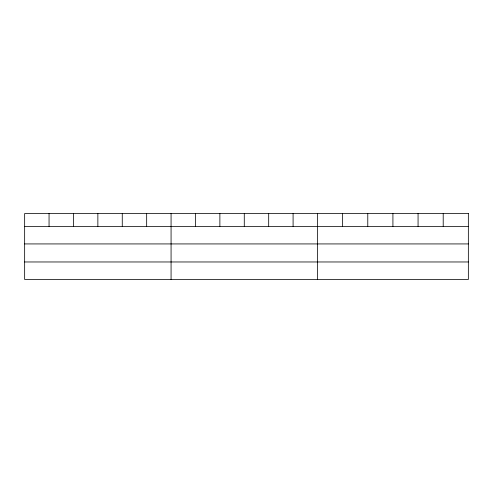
<?xml version="1.0" encoding="UTF-8"?>
<svg xmlns="http://www.w3.org/2000/svg" width="493" height="493" viewBox="0 0 493 493"><rect width="100%" height="100%" fill="white"/><g stroke="black" fill="none" stroke-linecap="round" stroke-linejoin="round"><path stroke-width="0.74" d="M24.65 226.423L468.35 226.423M24.65 243.93L468.35 243.93M24.65 261.968L468.35 261.968M443.207 213.531L443.207 226.423M418.064 213.531L418.064 226.423M392.921 213.531L392.921 226.423M367.778 213.531L367.778 226.423M342.635 213.531L342.635 226.423M317.492 213.531L317.492 279.469M293.089 213.531L293.089 226.423M268.685 213.531L268.685 226.423M244.281 213.531L244.281 226.423M219.878 213.531L219.878 226.423M195.474 213.531L195.474 226.423M171.071 213.531L171.071 279.469M146.667 213.531L146.667 226.423M122.264 213.531L122.264 226.423M97.861 213.531L97.861 226.423M73.457 213.531L73.457 226.423M49.053 213.531L49.053 226.423M468.35 213.531L24.65 213.531L24.65 279.469L468.35 279.469L468.35 213.531"/></g></svg>
